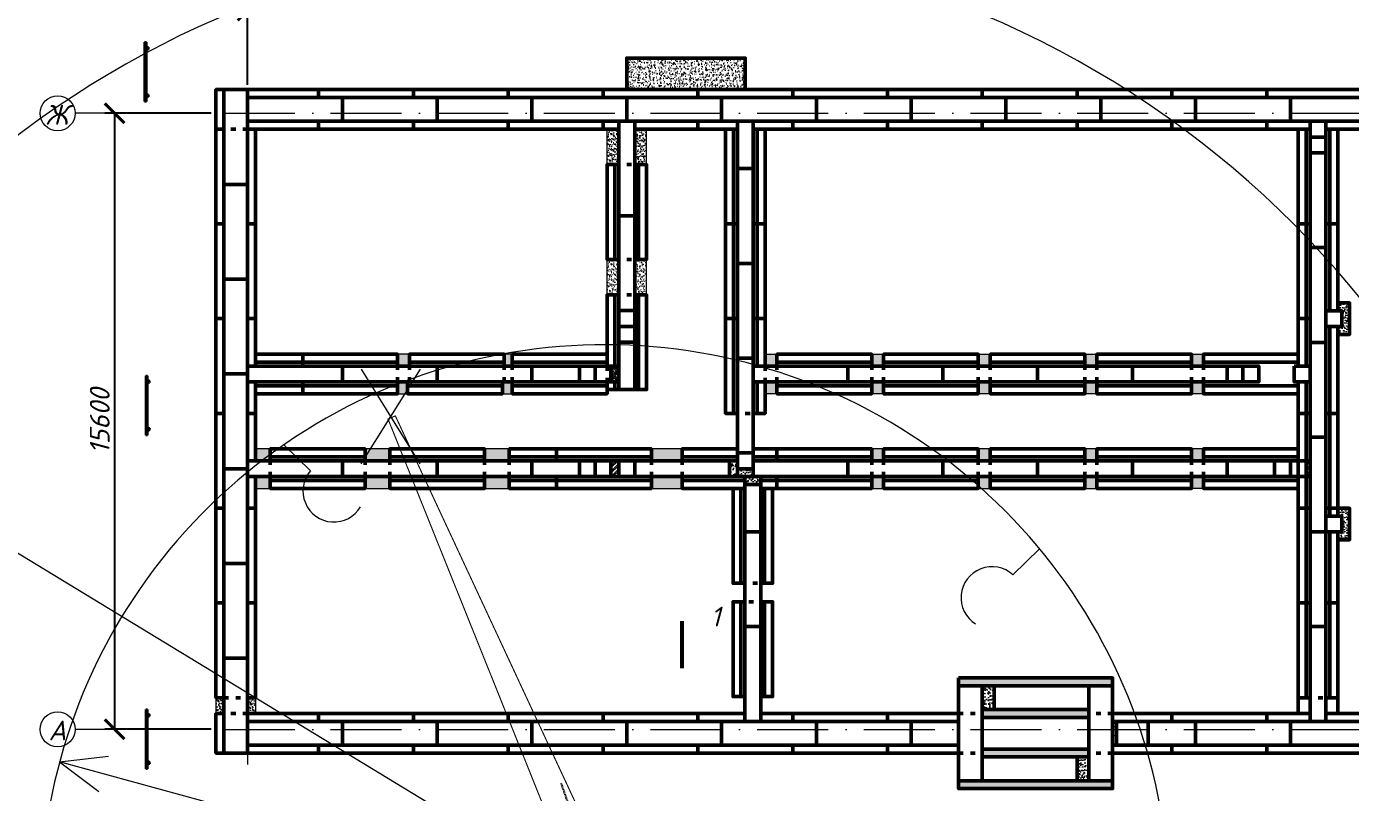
# Model space of a CAD drawing. Header units: millimetres. Extents: x 302528 to 620428, y -80391 to 59551.
# Drawn here: x 451423 to 468183, y 36844 to 46543 of the extents above; entities that cross this region are included whole.
import ezdxf
from ezdxf.enums import TextEntityAlignment as Align

# ---------------------------------------------------------------- set-up
doc = ezdxf.new("R2010")
doc.units = ezdxf.units.MM
doc.header["$MEASUREMENT"] = 0
for name, pattern in [('ACAD_ISO03W100', [30, 12, -18]), ('ACAD_ISO10W100', [18, 12, -3, 0, -3]), ('ОСЬ1', [16, 10, -3, 0, -3])]:
    doc.linetypes.add(name, pattern=pattern)
doc.layers.add('Заливка', color=183, linetype='Continuous', lineweight=9)
doc.layers.add('Фундамент', color=245, linetype='Continuous', lineweight=50)
doc.layers.add('Основная', color=7, linetype='Continuous')
doc.layers.add('ЦЕНТР', color=7, linetype='ОСЬ1')
doc.styles.get("Standard").update_dxf_attribs({"font": 'isocpeui.ttf', "height": 300})
doc.styles.add('Италик', font='isocpeui.ttf')
doc.dimstyles.new('1-100', dxfattribs={"dimscale": 100, "dimtxt": 3, "dimasz": 2.5, "dimexe": 1.25, "dimexo": 0.625, "dimtad": 1, "dimdec": 0, "dimrnd": 5, "dimtxsty": 'Standard', "dimblk": 'ARCHTICK', "dimcen": 2.5, "dimadec": 0, "dimazin": 0, "dimtfac": 1, "dimtdec": 0, "dimtmove": 1, "dimatfit": 2, "dimfxl": 1, "dimarcsym": 0})
pattern_1 = [(140, (329625.8, -61958.12), (7.969543, 91.092334), [9.525, -104.775]), (85, (329625.8, -61958.12), (-95.52832, -17.621413), [7.62, -83.82]), (190.451, (329626.47, -61950.53), (-87.558344, 73.47125), [8.095, -89.045]), (136.1842, (329600.4, -61958.12), (21.021164, 135.53952), [14.2875, -157.1625]), (186.6356, (329602.15, -61946.83), (-123.71278, 118.70212), [12.1425, -133.5675]), (81.184, (329600.4, -61958.12), (-123.71256, 118.7023), [11.43, -125.73]), (111, (329606.75, -61945.42), (51.13276, 75.80744), [9.525, -104.775]), (56, (329606.75, -61945.42), (-92.093983, 30.901014), [7.62, -83.82]), (161.4514, (329611.01, -61939.105), (-40.96143, 106.708245), [8.095, -89.045]), (127.5, (329625.802, -61958.122), (-42.2775194, 1.5443016), [0, -82.804, 0, -85.09, 0, -84.1375]), (97.5, (329625.802, -61958.12), (-50.090287, 33.409831), [0, -48.514, 0, -80.899, 0, -32.0675]), (57.5, (329625.802, -61986.443), (2.864372, 67.7952976), [0, -31.75, 0, -99.06, 0, -131.445]), (47.5, (329625.8, -61999.143), (-12.713246, 74.06459), [0, -41.275, 0, -65.786, 0, -93.345])]
pattern_2 = [(359.292397, (329625.802, -61958.122), (29.0135645, 39.4465), [0, -38.608, 0, -43.18, 0, -41.275]), (329.292397, (329625.8, -61958.12), (79.658949, 28.522727), [0, -20.828, 0, -34.798, 0, -13.335]), (289.292397, (329601.253, -61938.8), (62.243081, -48.81095), [0, -12.7, 0, -45.72, 0, -59.69]), (279.292397, (329601.25, -61938.8), (73.786805, -29.70971), [0, -6.35, 0, -29.972, 0, -34.29])]
pattern_3 = [(50, (329625.8, -61958.12), (91.092334, -7.969543), [9.525, -104.775]), (355, (329625.8, -61958.12), (-17.621413, 95.52832), [7.62, -83.82]), (100.451, (329633.39, -61958.79), (73.47125, 87.558344), [8.095, -89.045]), (46.1842, (329625.8, -61932.72), (135.53952, -21.021164), [14.2875, -157.1625]), (96.6356, (329637.1, -61934.47), (118.70212, 123.71278), [12.1425, -133.5675]), (351.184, (329625.8, -61932.72), (118.7023, 123.71256), [11.43, -125.73]), (21, (329638.5, -61939.07), (75.80744, -51.13276), [9.525, -104.775]), (326, (329638.5, -61939.07), (30.901014, 92.093983), [7.62, -83.82]), (71.4514, (329644.82, -61943.33), (106.708245, 40.96143), [8.095, -89.045]), (37.5, (329625.802, -61958.122), (1.5443016, 42.2775194), [0, -82.804, 0, -85.09, 0, -84.1375]), (7.5, (329625.802, -61958.12), (33.409831, 50.090287), [0, -48.514, 0, -80.899, 0, -32.0675]), (327.5, (329597.48, -61958.122), (67.7952976, -2.864372), [0, -31.75, 0, -99.06, 0, -131.445]), (317.5, (329584.78, -61958.12), (74.06459, 12.713246), [0, -41.275, 0, -65.786, 0, -93.345])]

# ---------------------------------------------------------------- blocks, each defined once
blk = doc.blocks.new('A$C53EE5EC6')
at = {"lineweight": 15, "ltscale": 100}
for p, q in [((5843, 4121), (0, 0)), ((0, 0), (338, 523)), ((0, 0), (606, 142))]:
    blk.add_line(p, q, dxfattribs=at)
blk = doc.blocks.new('A$C1634580B')
at = {"lineweight": 15, "ltscale": 100}
for p, q in [((8396, 8989), (0, 0)), ((0, 0), (234, 577)), ((0, 0), (569, 253))]:
    blk.add_line(p, q, dxfattribs=at)
blk = doc.blocks.new('A$C43E45CD4')
at = {"lineweight": 15, "ltscale": 100}
blk.add_line((0, 0), (187, 433), dxfattribs=at)
blk.add_arc((319, 802), 392, 250.2924, 80.6712, dxfattribs=at)
blk = doc.blocks.new('_ArchTick')
at = {"color": 0, "const_width": 0.15}
blk.add_lwpolyline([(-0.5, -0.5), (0.5, 0.5)], dxfattribs=at)
blk = doc.blocks.new('*D345')
at = {"color": 0, "linetype": 'ByBlock', "lineweight": -2, "transparency": 16777216}
for p, q in [((494931, 36573), (495552, 35873)), ((490945, 31958), (495469, 35966)), ((490408, 32565), (491028, 31865))]:
    blk.add_line(p, q, dxfattribs=at)
at = {"layer": 'Defpoints', "color": 0, "linetype": 'ByBlock', "lineweight": 9, "transparency": 16777216}
for p in [(494890, 36620), (495469, 35966), (490366, 32612)]:
    blk.add_point(p, dxfattribs=at)
at = {"color": 0, "linetype": 'ByBlock', "lineweight": -2, "transparency": 16777216, "xscale": 250, "yscale": 250, "zscale": 250}
for p, rotation in [((495469, 35966), 41.5417763354136), ((490945, 31958), 221.5417763354136)]:
    blk.add_blockref('_ArchTick', p, dxfattribs=dict(at, rotation=rotation))
at = {"color": 0, "linetype": 'ByBlock', "lineweight": 9, "transparency": 16777216, "insert": (493083, 34103), "char_height": 300, "width": 73704.55, "attachment_point": 5, "rotation": 41.5418, "style": 'Италик'}
blk.add_mtext('{\\fISOCPEUR|b0|i0|c204|p34;\\H0.83333x;1200}', dxfattribs=at)
blk = doc.blocks.new('*D352')
at = {"color": 0, "linetype": 'ByBlock', "lineweight": -2, "transparency": 16777216}
for p, q in [((453759, 45444), (452413, 45444)), ((452538, 45444), (452538, 37644)), ((453759, 37644), (452413, 37644))]:
    blk.add_line(p, q, dxfattribs=at)
at = {"layer": 'Defpoints', "color": 0, "linetype": 'ByBlock', "lineweight": 9, "transparency": 16777216}
for p in [(453821, 45444), (452538, 37644), (453821, 37644)]:
    blk.add_point(p, dxfattribs=at)
at = {"color": 0, "linetype": 'ByBlock', "lineweight": -2, "transparency": 16777216, "xscale": 250, "yscale": 250, "zscale": 250}
for p, rotation in [((452538, 45444), 90), ((452538, 37644), 270)]:
    blk.add_blockref('_ArchTick', p, dxfattribs=dict(at, rotation=rotation))
at = {"color": 0, "linetype": 'ByBlock', "lineweight": 9, "transparency": 16777216, "insert": (452350, 41544), "char_height": 300, "attachment_point": 5, "rotation": 90, "style": 'Италик'}
blk.add_mtext('{\\H0.83333x;15600}', dxfattribs=at)
blk = doc.blocks.new('*D353')
at = {"color": 0, "linetype": 'ByBlock', "lineweight": -2, "transparency": 16777216}
for p, q in [((454221, 45806), (454221, 46869)), ((475071, 45806), (475071, 46869)), ((454221, 46744), (475071, 46744))]:
    blk.add_line(p, q, dxfattribs=at)
at = {"layer": 'Defpoints', "color": 0, "linetype": 'ByBlock', "lineweight": 9, "transparency": 16777216}
for p in [(475071, 46744), (454221, 45744), (475071, 45744)]:
    blk.add_point(p, dxfattribs=at)
at = {"color": 0, "linetype": 'ByBlock', "lineweight": -2, "transparency": 16777216, "xscale": 250, "yscale": 250, "zscale": 250, "rotation": 180}
blk.add_blockref('_ArchTick', (454221, 46744), dxfattribs=at)
at = {"color": 0, "linetype": 'ByBlock', "lineweight": -2, "transparency": 16777216, "xscale": 250, "yscale": 250, "zscale": 250}
blk.add_blockref('_ArchTick', (475071, 46744), dxfattribs=at)
at = {"color": 0, "linetype": 'ByBlock', "lineweight": 9, "transparency": 16777216, "insert": (463996, 46933), "char_height": 300, "attachment_point": 5, "style": 'Италик'}
blk.add_mtext('{\\H0.83333x;41700}', dxfattribs=at)

msp = doc.modelspace()

# ---------------------------------------------------------------- hatches: boundary and pattern name
at = {"layer": 'Заливка'}
h = msp.add_hatch(dxfattribs=at)
h.set_pattern_fill('AR-SAND', color=256, style=0)
h.set_pattern_definition([(37.5, (329625.802, -61137.13), (-1.600031, 48.941324), [0, -38.608, 0, -43.18, 0, -41.275]), (7.5, (329625.8, -61137.13), (44.952328, 71.68251), [0, -20.828, 0, -34.798, 0, -13.335]), (327.5, (329594.56, -61137.13), (79.099237, 0.143718), [0, -12.7, 0, -45.72, 0, -59.69]), (317.5, (329594.56, -61137.13), (76.355645, 22.292932), [0, -6.35, 0, -29.972, 0, -34.29])])
h.paths.add_polyline_path([(458771.254, 44794.193), (458921.254, 44794.193), (458921.254, 45243.693), (458771.254, 45243.693)])
h.paths.add_polyline_path([(459271.254, 45243.693), (459121.254, 45243.693), (459121.254, 44794.193), (459271.254, 44794.193)])
h = msp.add_hatch(dxfattribs=at)
h.set_pattern_fill('AR-SAND', color=256, style=0)
h.set_pattern_definition([(37.5, (329625.802, -62786.63), (-1.600031, 48.941324), [0, -38.608, 0, -43.18, 0, -41.275]), (7.5, (329625.8, -62786.63), (44.952328, 71.68251), [0, -20.828, 0, -34.798, 0, -13.335]), (327.5, (329594.56, -62786.63), (79.099237, 0.143718), [0, -12.7, 0, -45.72, 0, -59.69]), (317.5, (329594.56, -62786.63), (76.355645, 22.292932), [0, -6.35, 0, -29.972, 0, -34.29])])
h.paths.add_polyline_path([(458921.254, 43594.193), (458771.254, 43594.193), (458771.254, 43144.693), (458921.254, 43144.693)])
h.paths.add_polyline_path([(459271.254, 43594.193), (459121.254, 43594.193), (459121.254, 43144.693), (459271.254, 43144.693)])
h = msp.add_hatch(dxfattribs=at)
h.set_pattern_fill('AR-SAND', color=256, angle=321.7923971, style=0)
h.set_pattern_definition(pattern_2)
h.paths.add_polyline_path([(456270.2, 42393.693), (456121.254, 42393.693), (456121.254, 42243.693), (456270.2, 42243.693)])
h.paths.add_polyline_path([(456246.254, 42043.693), (456121.254, 42043.693), (456121.254, 41893.693), (456246.254, 41893.693)])
h.paths.add_polyline_path([(457571.254, 42043.693), (457446.254, 42043.693), (457446.254, 41893.693), (457571.254, 41893.693)])
h.paths.add_polyline_path([(457571.254, 42393.693), (457470.2, 42393.693), (457470.2, 42243.693), (457571.254, 42243.693)])
h.paths.add_polyline_path([(456021.254, 41193.693), (455708.757, 41193.693), (455708.757, 41043.693), (456021.254, 41043.693)])
h.paths.add_polyline_path([(456021.254, 40843.693), (455708.757, 40843.693), (455708.757, 40693.693), (456021.254, 40693.693)])
h.paths.add_polyline_path([(454508.757, 41193.693), (454321.254, 41193.693), (454321.254, 41043.693), (454508.757, 41043.693)])
h.paths.add_polyline_path([(454508.757, 40843.693), (454321.254, 40843.693), (454321.254, 40693.693), (454508.757, 40693.693)])
h.paths.add_polyline_path([(457533.595, 40843.693), (457221.254, 40843.693), (457221.254, 40693.693), (457533.595, 40693.693)])
h.paths.add_polyline_path([(457533.595, 41193.693), (457365.771, 41193.693), (457267.577, 41043.693), (457533.595, 41043.693)])
h.paths.add_polyline_path([(457365.771, 41193.693), (457221.254, 41193.693), (457221.254, 41043.693), (457267.577, 41043.693)])
h.paths.add_polyline_path([(459721.254, 40843.693), (459333.595, 40843.693), (459333.595, 40693.693), (459721.254, 40693.693)])
h.paths.add_polyline_path([(459721.254, 41193.693), (459333.595, 41193.693), (459333.595, 41043.693), (459721.254, 41043.693)])
h = msp.add_hatch(dxfattribs=at)
h.set_pattern_fill('AR-SAND', color=256, angle=321.7923971, style=0)
h.set_pattern_definition(pattern_2)
h.paths.add_polyline_path([(466321.254, 40843.693), (466171.254, 40843.693), (466171.254, 40693.693), (466321.254, 40693.693)])
h.paths.add_polyline_path([(466321.254, 41193.693), (466171.254, 41193.693), (466171.254, 41043.693), (466321.254, 41043.693)])
h.paths.add_polyline_path([(464971.254, 41193.693), (464821.254, 41193.693), (464821.254, 41043.693), (464971.254, 41043.693)])
h.paths.add_polyline_path([(464971.254, 40843.693), (464821.254, 40843.693), (464821.254, 40693.693), (464971.254, 40693.693)])
h.paths.add_polyline_path([(463621.254, 40843.693), (463471.254, 40843.693), (463471.254, 40693.693), (463621.254, 40693.693)])
h.paths.add_polyline_path([(463621.254, 41193.693), (463471.254, 41193.693), (463471.254, 41043.693), (463621.254, 41043.693)])
h.paths.add_polyline_path([(466321.254, 42043.693), (466171.254, 42043.693), (466171.254, 41893.693), (466321.254, 41893.693)])
h.paths.add_polyline_path([(466321.254, 42393.693), (466171.254, 42393.693), (466171.254, 42243.693), (466321.254, 42243.693)])
h.paths.add_polyline_path([(464930.781, 42393.693), (464821.254, 42393.693), (464821.254, 42243.693), (464899.244, 42243.693)])
h.paths.add_polyline_path([(464971.254, 42393.693), (464930.781, 42393.693), (464899.244, 42243.693), (464971.254, 42243.693)])
h.paths.add_polyline_path([(464971.254, 42043.693), (464821.254, 42043.693), (464821.254, 41893.693), (464971.254, 41893.693)])
h.paths.add_polyline_path([(463621.254, 42043.693), (463471.254, 42043.693), (463471.254, 41893.693), (463621.254, 41893.693)])
h.paths.add_polyline_path([(463621.254, 42393.693), (463471.254, 42393.693), (463471.254, 42243.693), (463621.254, 42243.693)])
h.paths.add_polyline_path([(462271.254, 42393.693), (462121.254, 42393.693), (462121.254, 42243.693), (462271.254, 42243.693)])
h.paths.add_polyline_path([(462271.254, 42043.693), (462121.254, 42043.693), (462121.254, 41893.693), (462271.254, 41893.693)])
h.paths.add_polyline_path([(462271.254, 41193.693), (462121.254, 41193.693), (462121.254, 41043.693), (462271.254, 41043.693)])
h.paths.add_polyline_path([(462271.254, 40843.693), (462121.254, 40843.693), (462121.254, 40693.693), (462271.254, 40693.693)])
h.paths.add_polyline_path([(460921.254, 42043.693), (460771.254, 42043.693), (460771.254, 41893.693), (460921.254, 41893.693)])
h.paths.add_polyline_path([(460921.254, 42393.693), (460771.254, 42393.693), (460771.254, 42243.693), (460921.254, 42243.693)])
at = {"layer": 'Заливка', "lineweight": 9}
h = msp.add_hatch(dxfattribs=at)
h.set_pattern_fill('ANSI32', color=256, scale=5, style=0)
h.set_pattern_definition([(45, (347277.86, -95757.34), (-33.67596, 33.67596), []), (45, (347300.31, -95757.34), (-33.67596, 33.67596), [])])
h.paths.add_polyline_path([(458921.254, 41043.693), (458821.254, 41043.693), (458821.254, 40943.693), (458921.254, 40943.693)])
h.paths.add_polyline_path([(458921.254, 40943.693), (458821.254, 40943.693), (458821.254, 40843.693), (458921.254, 40843.693)])
h = msp.add_hatch(dxfattribs=at)
h.set_pattern_fill('ANSI32', color=256, scale=5, style=0)
h.set_pattern_definition([(45, (347277.86, -94557.34), (-33.67596, 33.67596), []), (45, (347300.31, -94557.34), (-33.67596, 33.67596), [])])
h.paths.add_polyline_path([(467621.254, 41043.693), (467621.254, 40843.693), (467671.254, 40843.693), (467671.254, 41043.693)])
at = {"layer": 'Заливка'}
h = msp.add_hatch(dxfattribs=at)
h.set_pattern_fill('AR-SAND', color=256, angle=321.7923971, style=0)
h.set_pattern_definition(pattern_2)
h.paths.add_polyline_path([(453921.254, 38043.693), (453821.254, 38043.693), (453821.254, 37843.693), (453921.254, 37843.693)])
h.paths.add_polyline_path([(454321.254, 38043.693), (454221.254, 38043.693), (454221.254, 37843.693), (454321.254, 37843.693)])
at = {"layer": 'Фундамент', "lineweight": 9}
h = msp.add_hatch(dxfattribs=at)
h.set_pattern_fill('AR-CONC', color=256, scale=0.5, angle=90, style=0)
h.set_pattern_definition(pattern_1)
h.paths.add_polyline_path([(460521.254, 46143.693), (459021.254, 46143.693), (459021.254, 45743.693), (459921.254, 45743.693), (460521.254, 45743.693)])
h = msp.add_hatch(dxfattribs=at)
h.set_pattern_fill('AR-CONC', color=256, scale=0.5, angle=90, style=0)
h.set_pattern_definition(pattern_1)
h.paths.add_polyline_path([(468171.254, 43043.693), (468021.254, 43043.693), (468021.254, 42943.693), (468071.254, 42943.693), (468071.254, 42743.693), (468021.254, 42743.693), (468021.254, 42643.693), (468171.254, 42643.693)])
h = msp.add_hatch(dxfattribs=at)
h.set_pattern_fill('AR-CONC', color=256, scale=0.25, style=0)
h.set_pattern_definition([(50, (329625.802, -61958.122), (45.546167, -3.984771), [4.7625, -52.3875]), (355, (329625.802, -61958.12), (-8.810706, 47.764161), [3.81, -41.91]), (100.451, (329629.6, -61958.454), (36.735625, 43.779172), [4.0475, -44.5225]), (46.1842, (329625.8, -61945.42), (67.76976, -10.510582), [7.14375, -78.58125]), (96.6356, (329631.45, -61946.3), (59.351059, 61.85639), [6.07125, -66.78375]), (351.184, (329625.8, -61945.42), (59.35115, 61.85628), [5.715, -62.865]), (21, (329632.152, -61948.597), (37.90372, -25.56638), [4.7625, -52.3875]), (326, (329632.152, -61948.597), (15.450507, 46.046992), [3.81, -41.91]), (71.4514, (329635.31, -61950.728), (53.354123, 20.480714), [4.0475, -44.5225]), (37.5, (329625.802, -61958.122), (0.7721508, 21.1387597), [0, -41.402, 0, -42.545, 0, -42.06875]), (7.5, (329625.802, -61958.122), (16.7049156, 25.0451437), [0, -24.257, 0, -40.4495, 0, -16.03375]), (327.5, (329611.642, -61958.122), (33.8976488, -1.432186), [0, -15.875, 0, -49.53, 0, -65.7225]), (317.5, (329605.292, -61958.122), (37.0322953, 6.356623), [0, -20.6375, 0, -32.893, 0, -46.6725])])
h.paths.add_polyline_path([(458921.254, 42243.693), (458821.254, 42243.693), (458821.254, 42143.693), (458921.254, 42143.693)])
h.paths.add_polyline_path([(458921.254, 42143.693), (458821.254, 42143.693), (458821.254, 42043.693), (458921.254, 42043.693)])
h = msp.add_hatch(dxfattribs=at)
h.set_pattern_fill('AR-CONC', color=256, scale=0.5, angle=90, style=0)
h.set_pattern_definition(pattern_1)
h.paths.add_polyline_path([(460421.254, 41043.693), (460321.254, 41043.693), (460321.254, 40943.693), (460421.254, 40943.693)])
h.paths.add_polyline_path([(460421.254, 40943.693), (460321.254, 40943.693), (460321.254, 40843.693), (460421.254, 40843.693)])
h = msp.add_hatch(dxfattribs=at)
h.set_pattern_fill('AR-CONC', color=256, scale=0.5, angle=90, style=0)
h.set_pattern_definition(pattern_1)
h.paths.add_polyline_path([(460521.254, 40943.693), (460421.254, 40943.693), (460421.254, 40848.693), (460521.254, 40848.693)])
h.paths.add_polyline_path([(460621.254, 40943.693), (460521.254, 40943.693), (460521.254, 40843.693), (460621.254, 40843.693)])
h.paths.add_polyline_path([(460521.254, 40848.693), (460421.254, 40848.693), (460421.254, 40843.693), (460521.254, 40843.693)])
h = msp.add_hatch(dxfattribs=at)
h.set_pattern_fill('AR-CONC', color=256, scale=0.5, angle=90, style=0)
h.set_pattern_definition(pattern_1)
h.paths.add_polyline_path([(460711.254, 40843.693), (460521.254, 40843.693), (460521.254, 40743.693), (460711.254, 40743.693)])
h.paths.add_polyline_path([(460521.254, 40843.693), (460516.254, 40843.693), (460516.254, 40743.693), (460521.254, 40743.693)])
h.paths.add_polyline_path([(460716.254, 40843.693), (460711.254, 40843.693), (460711.254, 40743.693), (460716.254, 40743.693)])
h = msp.add_hatch(dxfattribs=at)
h.set_pattern_fill('AR-CONC', color=256, scale=0.5, angle=90, style=0)
h.set_pattern_definition(pattern_1)
h.paths.add_polyline_path([(468171.254, 40443.693), (468021.254, 40443.693), (468021.254, 40343.693), (468071.254, 40343.693), (468071.254, 40143.693), (468021.254, 40143.693), (468021.254, 40043.693), (468171.254, 40043.693)])
h = msp.add_hatch(dxfattribs=at)
h.set_pattern_fill('AR-CONC', color=256, scale=0.5, angle=90, style=0)
h.set_pattern_definition(pattern_1)
h.paths.add_polyline_path([(465171.254, 38293.693), (463221.254, 38293.693), (463221.254, 38193.693), (463521.254, 38193.693), (463671.254, 38193.693), (464871.254, 38193.693), (465171.254, 38193.693)])
h.paths.add_polyline_path([(464871.254, 37893.693), (463671.254, 37893.693), (463521.254, 37893.693), (463521.254, 37793.693), (464871.254, 37793.693)])
h.paths.add_polyline_path([(464871.254, 37393.693), (463521.254, 37393.693), (463521.254, 37343.693), (463521.254, 37293.693), (464721.254, 37293.693), (464871.254, 37293.693)])
h.paths.add_polyline_path([(465171.254, 36993.693), (464871.254, 36993.693), (464721.254, 36993.693), (463521.254, 36993.693), (463221.254, 36993.693), (463221.254, 36893.693), (465171.254, 36893.693)])
h = msp.add_hatch(dxfattribs=at)
h.set_pattern_fill('AR-CONC', color=256, scale=0.5, style=0)
h.set_pattern_definition(pattern_3)
h.paths.add_polyline_path([(463671.254, 38193.693), (463521.254, 38193.693), (463521.254, 37893.693), (463671.254, 37893.693)])
h = msp.add_hatch(dxfattribs=at)
h.set_pattern_fill('AR-CONC', color=256, scale=0.5, style=0)
h.set_pattern_definition(pattern_3)
h.paths.add_polyline_path([(465221.254, 37743.693), (465171.254, 37743.693), (465171.254, 37443.693), (465221.254, 37443.693)])
h = msp.add_hatch(dxfattribs=at)
h.set_pattern_fill('AR-CONC', color=256, scale=0.5, style=0)
h.set_pattern_definition(pattern_3)
h.paths.add_polyline_path([(464871.254, 37293.693), (464721.254, 37293.693), (464721.254, 36993.693), (464871.254, 36993.693)])

# ---------------------------------------------------------------- linework, layer by layer
at = {"color": 0, "linetype": 'ACAD_ISO10W100', "lineweight": 9, "ltscale": 75}
for p, q in [((454221.254, 45643.693), (454221.254, 37200.112)), ((453921.254, 45443.693), (475586.106, 45443.693)), ((453921.254, 37643.693), (475586.106, 37643.693))]:
    msp.add_line(p, q, dxfattribs=at)
at = {"color": 0, "linetype": 'ByBlock', "lineweight": 9}
for p, q in [((452537.527, 45443.693), (452037.527, 45443.693)), ((452537.527, 37643.693), (452037.527, 37643.693))]:
    msp.add_line(p, q, dxfattribs=at)
at = {"lineweight": 15, "ltscale": 100}
for p, q in [((455661.254, 42203.693), (456402.497, 41003.693)), ((455661.254, 41003.693), (456411.254, 42203.693))]:
    msp.add_line(p, q, dxfattribs=at)
for points in [[(461316.254, 45343.693), (461801.254, 45343.693)], [(462736.254, 45343.693), (463221.254, 45343.693)], [(463971.254, 45343.693), (464456.254, 45343.693)], [(465206.254, 45343.693), (465691.254, 45343.693)], [(466441.254, 45343.693), (466926.254, 45343.693)], [(454221.254, 44308.693), (454221.254, 43273.693)], [(454221.254, 42048.693), (454221.254, 41013.693)], [(454221.254, 39813.693), (454221.254, 38778.693)]]:
    msp.add_lwpolyline(points)
at = {"const_width": 13.995}
for points in [[(458655.51, 35566.987), (458447.333, 35475.45), (455999.449, 41572.676), (456047.49, 41593.8)], [(458655.51, 35566.987), (458863.688, 35658.523), (456091.998, 41612.39), (456044.071, 41592.003)]]:
    msp.add_lwpolyline(points, dxfattribs=at)
at = {"linetype": 'ByBlock', "lineweight": 9}
msp.add_lwpolyline([(459720.846, 38417.47, 50, 50, 0), (459720.846, 39017.47, 50, 50, 0), (459720.846, 38817.47, 0, 80, 0), (460120.846, 38817.47, 0, 0, 0), (460720.846, 38817.47, 0, 0, 0)], format="xyseb", dxfattribs=at)
at = {"color": 0, "linetype": 'ByBlock', "lineweight": 9}
for centre in [(451816.579, 45443.693), (451816.579, 37643.693)]:
    msp.add_circle(centre, 220.948, dxfattribs=at)
at = {"lineweight": 15, "ltscale": 100}
for radius, start, end in [(12300, 341.2928047, 212.532015), (7150, 341.292834, 212.5939003)]:
    msp.add_arc((458744.056, 35363.693), radius, start, end, dxfattribs=at)
at = {"layer": 'Основная', "color": 0, "lineweight": 30}
for p, q in [((452918.392, 45593.164), (452918.392, 46343.164)), ((452940.892, 46343.164), (452918.392, 46343.164)), ((452940.892, 46343.164), (452940.892, 45593.164)), ((452940.892, 45593.164), (452918.392, 45593.164)), ((452931.623, 41369.492), (452931.623, 42119.492)), ((452954.123, 42119.492), (452931.623, 42119.492)), ((452954.123, 42119.492), (452954.123, 41369.492)), ((452954.123, 41369.492), (452931.623, 41369.492)), ((452931.623, 37894.492), (452931.623, 37144.492)), ((452954.123, 37894.492), (452931.623, 37894.492)), ((452954.123, 37144.492), (452954.123, 37894.492)), ((452954.123, 37144.492), (452931.623, 37144.492))]:
    msp.add_line(p, q, dxfattribs=at)
for centre in [(452955.892, 46268.164), (452955.892, 45668.164), (452969.123, 42044.492), (452969.123, 41444.492), (452969.123, 37819.492), (452969.123, 37219.492)]:
    msp.add_circle(centre, 15, dxfattribs=at)
at = {"layer": 'Фундамент'}
for points in [[(459021.254, 45743.693), (460521.254, 45743.693), (460521.254, 46143.693), (459021.254, 46143.693)], [(454221.254, 45743.693), (454221.254, 44543.693), (453921.254, 44543.693), (453921.254, 45743.693)], [(454221.254, 45343.693), (455421.254, 45343.693), (455421.254, 45643.693), (454221.254, 45643.693)], [(455421.254, 45343.693), (456621.254, 45343.693), (456621.254, 45643.693), (455421.254, 45643.693)], [(456621.254, 45343.693), (457821.254, 45343.693), (457821.254, 45643.693), (456621.254, 45643.693)], [(457821.254, 45343.693), (459021.254, 45343.693), (459021.254, 45643.693), (457821.254, 45643.693)], [(459021.254, 45343.693), (460221.254, 45343.693), (460221.254, 45643.693), (459021.254, 45643.693)], [(460221.254, 45343.693), (461421.254, 45343.693), (461421.254, 45643.693), (460221.254, 45643.693)], [(461421.254, 45343.693), (462621.254, 45343.693), (462621.254, 45643.693), (461421.254, 45643.693)], [(462621.254, 45343.693), (463821.254, 45343.693), (463821.254, 45643.693), (462621.254, 45643.693)], [(463821.254, 45343.693), (465021.254, 45343.693), (465021.254, 45643.693), (463821.254, 45643.693)], [(465021.254, 45343.693), (466221.254, 45343.693), (466221.254, 45643.693), (465021.254, 45643.693)], [(466221.254, 45343.693), (467421.254, 45343.693), (467421.254, 45643.693), (466221.254, 45643.693)], [(467421.254, 45343.693), (468621.254, 45343.693), (468621.254, 45643.693), (467421.254, 45643.693)], [(458921.254, 44145.069), (459121.254, 44145.069), (459121.254, 45345.069), (458921.254, 45345.069)], [(460421.254, 44743.693), (460621.254, 44743.693), (460621.254, 45343.693), (460421.254, 45343.693)], [(467671.254, 45343.693), (467871.254, 45343.693), (467871.254, 45143.693), (467671.254, 45143.693)], [(467671.254, 45143.693), (467871.254, 45143.693), (467871.254, 44943.693), (467671.254, 44943.693)], [(467671.254, 44943.693), (467871.254, 44943.693), (467871.254, 43743.693), (467671.254, 43743.693)], [(460421.254, 43543.693), (460621.254, 43543.693), (460621.254, 44743.693), (460421.254, 44743.693)], [(454221.254, 44543.693), (454221.254, 43343.693), (453921.254, 43343.693), (453921.254, 44543.693)], [(458921.254, 42945.069), (459121.254, 42945.069), (459121.254, 44145.069), (458921.254, 44145.069)], [(467671.254, 43743.693), (467871.254, 43743.693), (467871.254, 42543.693), (467671.254, 42543.693)], [(460421.254, 42343.693), (460621.254, 42343.693), (460621.254, 43543.693), (460421.254, 43543.693)], [(454221.254, 43343.693), (454221.254, 42143.693), (453921.254, 42143.693), (453921.254, 43343.693)], [(459121.254, 42745.069), (459121.254, 42945.069), (458921.254, 42945.069), (458921.254, 42745.069)], [(467871.254, 42943.693), (468071.254, 42943.693), (468071.254, 42743.693), (467871.254, 42743.693)], [(459121.254, 42545.069), (459121.254, 42745.069), (458921.254, 42745.069), (458921.254, 42545.069)], [(459121.254, 41945.069), (459121.254, 42545.069), (458921.254, 42545.069), (458921.254, 41945.069)], [(467671.254, 42543.693), (467871.254, 42543.693), (467871.254, 41343.693), (467671.254, 41343.693)], [(455421.254, 42043.693), (455421.254, 42243.693), (454221.254, 42243.693), (454221.254, 42043.693)], [(456621.254, 42043.693), (456621.254, 42243.693), (455421.254, 42243.693), (455421.254, 42043.693)], [(457821.254, 42043.693), (457821.254, 42243.693), (456621.254, 42243.693), (456621.254, 42043.693)], [(457821.254, 42043.693), (458421.254, 42043.693), (458421.254, 42243.693), (457821.254, 42243.693)], [(458421.254, 42043.693), (458621.254, 42043.693), (458621.254, 42243.693), (458421.254, 42243.693)], [(458621.254, 42043.693), (458821.254, 42043.693), (458821.254, 42243.693), (458621.254, 42243.693)], [(458821.254, 42243.693), (458921.254, 42243.693), (458921.254, 42043.693), (458821.254, 42043.693)], [(460421.254, 41143.693), (460621.254, 41143.693), (460621.254, 42343.693), (460421.254, 42343.693)], [(461821.254, 42043.693), (461821.254, 42243.693), (460621.254, 42243.693), (460621.254, 42043.693)], [(463021.254, 42043.693), (463021.254, 42243.693), (461821.254, 42243.693), (461821.254, 42043.693)], [(464221.254, 42043.693), (464221.254, 42243.693), (463021.254, 42243.693), (463021.254, 42043.693)], [(465421.254, 42043.693), (465421.254, 42243.693), (464221.254, 42243.693), (464221.254, 42043.693)], [(466621.254, 42043.693), (466621.254, 42243.693), (465421.254, 42243.693), (465421.254, 42043.693)], [(466621.254, 42043.693), (466821.254, 42043.693), (466821.254, 42243.693), (466621.254, 42243.693)], [(466821.254, 42043.693), (467021.254, 42043.693), (467021.254, 42243.693), (466821.254, 42243.693)], [(467471.254, 42243.693), (467671.254, 42243.693), (467671.254, 42043.693), (467471.254, 42043.693)], [(454221.254, 42143.693), (454221.254, 40943.693), (453921.254, 40943.693), (453921.254, 42143.693)], [(467671.254, 41343.693), (467871.254, 41343.693), (467871.254, 40143.693), (467671.254, 40143.693)], [(460421.254, 41143.693), (460621.254, 41143.693), (460621.254, 40943.693), (460421.254, 40943.693)], [(454221.254, 40943.693), (454221.254, 39743.693), (453921.254, 39743.693), (453921.254, 40943.693)], [(455421.254, 40843.693), (455421.254, 41043.693), (454221.254, 41043.693), (454221.254, 40843.693)], [(456621.254, 40843.693), (456621.254, 41043.693), (455421.254, 41043.693), (455421.254, 40843.693)], [(457821.254, 40843.693), (457821.254, 41043.693), (456621.254, 41043.693), (456621.254, 40843.693)], [(457821.254, 40843.693), (458421.254, 40843.693), (458421.254, 41043.693), (457821.254, 41043.693)], [(458421.254, 40843.693), (458621.254, 40843.693), (458621.254, 41043.693), (458421.254, 41043.693)], [(458621.254, 40843.693), (458821.254, 40843.693), (458821.254, 41043.693), (458621.254, 41043.693)], [(458821.254, 41043.693), (458921.254, 41043.693), (458921.254, 40843.693), (458821.254, 40843.693)], [(458921.254, 40843.693), (459121.254, 40843.693), (459121.254, 41043.693), (458921.254, 41043.693)], [(460321.254, 40843.693), (460321.254, 41043.693), (459121.254, 41043.693), (459121.254, 40843.693)], [(460321.254, 41043.693), (460421.254, 41043.693), (460421.254, 40843.693), (460321.254, 40843.693)], [(460421.254, 40943.693), (460621.254, 40943.693), (460621.254, 40843.693), (460421.254, 40843.693)], [(461821.254, 40843.693), (461821.254, 41043.693), (460621.254, 41043.693), (460621.254, 40843.693)], [(463021.254, 40843.693), (463021.254, 41043.693), (461821.254, 41043.693), (461821.254, 40843.693)], [(464221.254, 40843.693), (464221.254, 41043.693), (463021.254, 41043.693), (463021.254, 40843.693)], [(465421.254, 40843.693), (465421.254, 41043.693), (464221.254, 41043.693), (464221.254, 40843.693)], [(466621.254, 40843.693), (466621.254, 41043.693), (465421.254, 41043.693), (465421.254, 40843.693)], [(466621.254, 40843.693), (467221.254, 40843.693), (467221.254, 41043.693), (466621.254, 41043.693)], [(467221.254, 40843.693), (467421.254, 40843.693), (467421.254, 41043.693), (467221.254, 41043.693)], [(467421.254, 40843.693), (467621.254, 40843.693), (467621.254, 41043.693), (467421.254, 41043.693)], [(467621.254, 41043.693), (467671.254, 41043.693), (467671.254, 40843.693), (467621.254, 40843.693)], [(460516.254, 40743.693), (460716.254, 40743.693), (460716.254, 40843.693), (460516.254, 40843.693)], [(460716.254, 40143.693), (460716.254, 40743.693), (460516.254, 40743.693), (460516.254, 40143.693)], [(467871.254, 40143.693), (468071.254, 40143.693), (468071.254, 40343.693), (467871.254, 40343.693)], [(460516.254, 38943.693), (460716.254, 38943.693), (460716.254, 40143.693), (460516.254, 40143.693)], [(467671.254, 40143.693), (467871.254, 40143.693), (467871.254, 38943.693), (467671.254, 38943.693)], [(454221.254, 39743.693), (454221.254, 38543.693), (453921.254, 38543.693), (453921.254, 39743.693)], [(460516.254, 37743.693), (460716.254, 37743.693), (460716.254, 38943.693), (460516.254, 38943.693)], [(467671.254, 38943.693), (467871.254, 38943.693), (467871.254, 37743.693), (467671.254, 37743.693)], [(454221.254, 38543.693), (454221.254, 37343.693), (453921.254, 37343.693), (453921.254, 38543.693)], [(463221.254, 38293.693), (465171.254, 38293.693), (465171.254, 36893.693), (463221.254, 36893.693)], [(463521.254, 38193.693), (463521.254, 36993.693), (463221.254, 36993.693), (463221.254, 38193.693)], [(463671.254, 38193.693), (463521.254, 38193.693), (463521.254, 37893.693), (463671.254, 37893.693)], [(464871.254, 37893.693), (463671.254, 37893.693), (463671.254, 38193.693), (464871.254, 38193.693)], [(465171.254, 38193.693), (465171.254, 36993.693), (464871.254, 36993.693), (464871.254, 38193.693)], [(455421.254, 37743.693), (454221.254, 37743.693), (454221.254, 37443.693), (455421.254, 37443.693)], [(456621.254, 37743.693), (455421.254, 37743.693), (455421.254, 37443.693), (456621.254, 37443.693)], [(457821.254, 37743.693), (456621.254, 37743.693), (456621.254, 37443.693), (457821.254, 37443.693)], [(459021.254, 37743.693), (457821.254, 37743.693), (457821.254, 37443.693), (459021.254, 37443.693)], [(460221.254, 37743.693), (459021.254, 37743.693), (459021.254, 37443.693), (460221.254, 37443.693)], [(461421.254, 37743.693), (460221.254, 37743.693), (460221.254, 37443.693), (461421.254, 37443.693)], [(462621.254, 37743.693), (461421.254, 37743.693), (461421.254, 37443.693), (462621.254, 37443.693)], [(462621.254, 37443.693), (463221.254, 37443.693), (463221.254, 37743.693), (462621.254, 37743.693)], [(465221.254, 37743.693), (465171.254, 37743.693), (465171.254, 37443.693), (465221.254, 37443.693)], [(465621.254, 37743.693), (465221.254, 37743.693), (465221.254, 37443.693), (465621.254, 37443.693)], [(466221.254, 37743.693), (465621.254, 37743.693), (465621.254, 37443.693), (466221.254, 37443.693)], [(467421.254, 37743.693), (466221.254, 37743.693), (466221.254, 37443.693), (467421.254, 37443.693)], [(468621.254, 37743.693), (467421.254, 37743.693), (467421.254, 37443.693), (468621.254, 37443.693)], [(464721.254, 36993.693), (463521.254, 36993.693), (463521.254, 37293.693), (464721.254, 37293.693)], [(464721.254, 37293.693), (464871.254, 37293.693), (464871.254, 36993.693), (464721.254, 36993.693)]]:
    msp.add_lwpolyline(points, close=True, dxfattribs=at)
for points in [[(453921.254, 45243.693), (453821.254, 45243.693), (453821.254, 45743.693), (453921.254, 45743.693)], [(455121.254, 45643.693), (455121.254, 45743.693), (453921.254, 45743.693), (453921.254, 45243.693)], [(456321.254, 45643.693), (456321.254, 45743.693), (455121.254, 45743.693), (455121.254, 45643.693)], [(457521.254, 45643.693), (457521.254, 45743.693), (456321.254, 45743.693), (456321.254, 45643.693)], [(458721.254, 45643.693), (458721.254, 45743.693), (457521.254, 45743.693), (457521.254, 45643.693)], [(459921.254, 45643.693), (459921.254, 45743.693), (458721.254, 45743.693), (458721.254, 45643.693)], [(461121.254, 45643.693), (461121.254, 45743.693), (459921.254, 45743.693), (459921.254, 45643.693)], [(462321.254, 45643.693), (462321.254, 45743.693), (461121.254, 45743.693), (461121.254, 45643.693)], [(463521.254, 45643.693), (463521.254, 45743.693), (462321.254, 45743.693), (462321.254, 45643.693)], [(464721.254, 45643.693), (464721.254, 45743.693), (463521.254, 45743.693), (463521.254, 45643.693)], [(465921.254, 45643.693), (465921.254, 45743.693), (464721.254, 45743.693), (464721.254, 45643.693)], [(467121.254, 45643.693), (467121.254, 45743.693), (465921.254, 45743.693), (465921.254, 45643.693)], [(468321.254, 45643.693), (468321.254, 45743.693), (467121.254, 45743.693), (467121.254, 45643.693)], [(454221.254, 45243.693), (455121.254, 45243.693), (455121.254, 45343.693)], [(455121.254, 45343.693), (455121.254, 45243.693), (456321.254, 45243.693), (456321.254, 45343.693)], [(456321.254, 45343.693), (456321.254, 45243.693), (457521.254, 45243.693), (457521.254, 45343.693)], [(457521.254, 45343.693), (457521.254, 45243.693), (458721.254, 45243.693), (458721.254, 45343.693)], [(458721.254, 45343.693), (458721.254, 45243.693), (458921.254, 45243.693)], [(459121.254, 45243.693), (459921.254, 45243.693), (459921.254, 45343.693)], [(459921.254, 45343.693), (459921.254, 45243.693), (460421.254, 45243.693)], [(460621.254, 45243.693), (461121.254, 45243.693), (461121.254, 45343.693)], [(461121.254, 45343.693), (461121.254, 45243.693), (462321.254, 45243.693), (462321.254, 45343.693)], [(462321.254, 45343.693), (462321.254, 45243.693), (463521.254, 45243.693), (463521.254, 45343.693)], [(463521.254, 45343.693), (463521.254, 45243.693), (464721.254, 45243.693), (464721.254, 45343.693)], [(464721.254, 45343.693), (464721.254, 45243.693), (465921.254, 45243.693), (465921.254, 45343.693)], [(465921.254, 45343.693), (465921.254, 45243.693), (467121.254, 45243.693), (467121.254, 45343.693)], [(467121.254, 45343.693), (467121.254, 45243.693), (467671.254, 45243.693)], [(467871.254, 45243.693), (468321.254, 45243.693), (468321.254, 45343.693)], [(453921.254, 44043.693), (453821.254, 44043.693), (453821.254, 45243.693), (453921.254, 45243.693)], [(454221.254, 45243.693), (454321.254, 45243.693), (454321.254, 44043.693), (454221.254, 44043.693)], [(460421.254, 44043.693), (460271.254, 44043.693), (460271.254, 45243.693), (460421.254, 45243.693)], [(460371.254, 44043.693), (460371.254, 45243.693)], [(460621.254, 44043.693), (460771.254, 44043.693), (460771.254, 45243.693), (460621.254, 45243.693)], [(460671.254, 44043.693), (460671.254, 45243.693)], [(467671.254, 44043.693), (467521.254, 44043.693), (467521.254, 45243.693), (467671.254, 45243.693)], [(467621.254, 44043.693), (467621.254, 45243.693)], [(467871.254, 44043.693), (468021.254, 44043.693), (468021.254, 45243.693), (467871.254, 45243.693)], [(467921.254, 44043.693), (467921.254, 45243.693)], [(458921.254, 43594.193), (458771.254, 43594.193), (458771.254, 44794.193), (458921.254, 44794.193)], [(458871.254, 43594.193), (458871.254, 44794.193)], [(459121.254, 43594.193), (459271.254, 43594.193), (459271.254, 44794.193), (459121.254, 44794.193)], [(459171.254, 43594.193), (459171.254, 44794.193)], [(453921.254, 42843.693), (453821.254, 42843.693), (453821.254, 44043.693), (453921.254, 44043.693)], [(454221.254, 44043.693), (454321.254, 44043.693), (454321.254, 42843.693), (454221.254, 42843.693)], [(460421.254, 42843.693), (460271.254, 42843.693), (460271.254, 44043.693), (460421.254, 44043.693)], [(460371.254, 42843.693), (460371.254, 44043.693)], [(460621.254, 42843.693), (460771.254, 42843.693), (460771.254, 44043.693), (460621.254, 44043.693)], [(460671.254, 42843.693), (460671.254, 44043.693)], [(467671.254, 42843.693), (467521.254, 42843.693), (467521.254, 44043.693), (467671.254, 44043.693)], [(467621.254, 42843.693), (467621.254, 44043.693)], [(468021.254, 42943.693), (468021.254, 44043.693), (467871.254, 44043.693)], [(467921.254, 42943.693), (467921.254, 44043.693)], [(458771.254, 42243.693), (458771.254, 43145.069), (458921.254, 43145.069)], [(458871.254, 42243.693), (458871.254, 43145.069)], [(459121.254, 41945.069), (459271.254, 41945.069), (459271.254, 43145.069), (459121.254, 43145.069)], [(459171.254, 41945.069), (459171.254, 43145.069)], [(468021.254, 43043.693), (468171.254, 43043.693), (468171.254, 42643.693), (468021.254, 42643.693)], [(453921.254, 41643.693), (453821.254, 41643.693), (453821.254, 42843.693), (453921.254, 42843.693)], [(454221.254, 42843.693), (454321.254, 42843.693), (454321.254, 42243.693)], [(460421.254, 41643.693), (460271.254, 41643.693), (460271.254, 42843.693), (460421.254, 42843.693)], [(460371.254, 41643.693), (460371.254, 42843.693)], [(460771.254, 42243.693), (460771.254, 42843.693), (460621.254, 42843.693)], [(460671.254, 42243.693), (460671.254, 42843.693)], [(467521.254, 42243.693), (467521.254, 42843.693), (467671.254, 42843.693)], [(467621.254, 42243.693), (467621.254, 42843.693)], [(468021.254, 42743.693), (468021.254, 41643.693), (467871.254, 41643.693)], [(467921.254, 42743.693), (467921.254, 41643.693)], [(454921.254, 42393.693), (454321.254, 42393.693), (454321.254, 42243.693)], [(454921.254, 42293.693), (454321.254, 42293.693)], [(456121.254, 42243.693), (456121.254, 42393.693), (454921.254, 42393.693), (454921.254, 42243.693)], [(456121.254, 42293.693), (454921.254, 42293.693)], [(457470.2, 42243.693), (457470.2, 42393.693), (456270.2, 42393.693), (456270.2, 42243.693)], [(457470.2, 42293.693), (456270.2, 42293.693)], [(458771.254, 42243.693), (458771.254, 42393.693), (457571.254, 42393.693), (457571.254, 42243.693)], [(458771.254, 42293.693), (457571.254, 42293.693)], [(460921.254, 42243.693), (460921.254, 42393.693), (462121.254, 42393.693), (462121.254, 42243.693)], [(462121.254, 42293.693), (460921.254, 42293.693)], [(462271.254, 42243.693), (462271.254, 42393.693), (463471.254, 42393.693), (463471.254, 42243.693)], [(463471.254, 42293.693), (462271.254, 42293.693)], [(463621.254, 42243.693), (463621.254, 42393.693), (464821.254, 42393.693), (464821.254, 42243.693)], [(464821.254, 42293.693), (463621.254, 42293.693)], [(464971.254, 42243.693), (464971.254, 42393.693), (466171.254, 42393.693), (466171.254, 42243.693)], [(466171.254, 42293.693), (464971.254, 42293.693)], [(466321.254, 42243.693), (466321.254, 42393.693), (467521.254, 42393.693), (467521.254, 42243.693)], [(467521.254, 42293.693), (466321.254, 42293.693)], [(454321.254, 42043.693), (454321.254, 41643.693), (454221.254, 41643.693)], [(454321.254, 42043.693), (454321.254, 41893.693), (454921.254, 41893.693)], [(454921.254, 41993.693), (454321.254, 41993.693)], [(454921.254, 42043.693), (454921.254, 41893.693), (456121.254, 41893.693), (456121.254, 42043.693)], [(456121.254, 41993.693), (454921.254, 41993.693)], [(456246.254, 42043.693), (456246.254, 41893.693), (457446.254, 41893.693), (457446.254, 42043.693)], [(457446.254, 41993.693), (456246.254, 41993.693)], [(457571.254, 42043.693), (457571.254, 41893.693), (458771.254, 41893.693), (458771.254, 42043.693)], [(458771.254, 41993.693), (457571.254, 41993.693)], [(458921.254, 41945.069), (458771.254, 41945.069), (458771.254, 42043.693)], [(458871.254, 41945.069), (458871.254, 42043.693)], [(460621.254, 41643.693), (460771.254, 41643.693), (460771.254, 42043.693)], [(460671.254, 41643.693), (460671.254, 42043.693)], [(460921.254, 42043.693), (460921.254, 41893.693), (462121.254, 41893.693), (462121.254, 42043.693)], [(462121.254, 41993.693), (460921.254, 41993.693)], [(462271.254, 42043.693), (462271.254, 41893.693), (463471.254, 41893.693), (463471.254, 42043.693)], [(463471.254, 41993.693), (462271.254, 41993.693)], [(463621.254, 42043.693), (463621.254, 41893.693), (464821.254, 41893.693), (464821.254, 42043.693)], [(464821.254, 41993.693), (463621.254, 41993.693)], [(464971.254, 42043.693), (464971.254, 41893.693), (466171.254, 41893.693), (466171.254, 42043.693)], [(466171.254, 41993.693), (464971.254, 41993.693)], [(466321.254, 42043.693), (466321.254, 41893.693), (467521.254, 41893.693), (467521.254, 42043.693)], [(467521.254, 41993.693), (466321.254, 41993.693)], [(467671.254, 41643.693), (467521.254, 41643.693), (467521.254, 42043.693)], [(467621.254, 41643.693), (467621.254, 42043.693)], [(453921.254, 40443.693), (453821.254, 40443.693), (453821.254, 41643.693), (453921.254, 41643.693)], [(454221.254, 41643.693), (454321.254, 41643.693), (454321.254, 41043.693)], [(467671.254, 40443.693), (467521.254, 40443.693), (467521.254, 41643.693), (467671.254, 41643.693)], [(467621.254, 40443.693), (467621.254, 41643.693)], [(467871.254, 40443.693), (468021.254, 40443.693), (468021.254, 41643.693), (467871.254, 41643.693)], [(467921.254, 40443.693), (467921.254, 41643.693)], [(454508.757, 41043.693), (454508.757, 41193.693), (455708.757, 41193.693), (455708.757, 41043.693)], [(455708.757, 41093.693), (454508.757, 41093.693)], [(456021.254, 41043.693), (456021.254, 41193.693), (457221.254, 41193.693), (457221.254, 41043.693)], [(457221.254, 41093.693), (456021.254, 41093.693)], [(458133.595, 41193.693), (457533.595, 41193.693), (457533.595, 41043.693)], [(458133.595, 41093.693), (457533.595, 41093.693)], [(458133.595, 41043.693), (458133.595, 41193.693), (459333.595, 41193.693), (459333.595, 41043.693)], [(459333.595, 41093.693), (458133.595, 41093.693)], [(459721.254, 41043.693), (459721.254, 41193.693), (460421.254, 41193.693)], [(460421.254, 41093.693), (459721.254, 41093.693)], [(460621.254, 41193.693), (460921.254, 41193.693), (460921.254, 41043.693)], [(460921.254, 41093.693), (460621.254, 41093.693)], [(460921.254, 41043.693), (460921.254, 41193.693), (462121.254, 41193.693), (462121.254, 41043.693)], [(462121.254, 41093.693), (460921.254, 41093.693)], [(462271.254, 41043.693), (462271.254, 41193.693), (463471.254, 41193.693), (463471.254, 41043.693)], [(463471.254, 41093.693), (462271.254, 41093.693)], [(463621.254, 41043.693), (463621.254, 41193.693), (464821.254, 41193.693), (464821.254, 41043.693)], [(464821.254, 41093.693), (463621.254, 41093.693)], [(464971.254, 41043.693), (464971.254, 41193.693), (466171.254, 41193.693), (466171.254, 41043.693)], [(466171.254, 41093.693), (464971.254, 41093.693)], [(466321.254, 41043.693), (466321.254, 41193.693), (467521.254, 41193.693), (467521.254, 41043.693)], [(467521.254, 41093.693), (466321.254, 41093.693)], [(454321.254, 40843.693), (454321.254, 40443.693), (454221.254, 40443.693)], [(454508.757, 40843.693), (454508.757, 40693.693), (455708.757, 40693.693), (455708.757, 40843.693)], [(455708.757, 40793.693), (454508.757, 40793.693)], [(456021.254, 40843.693), (456021.254, 40693.693), (457221.254, 40693.693), (457221.254, 40843.693)], [(457221.254, 40793.693), (456021.254, 40793.693)], [(457533.595, 40843.693), (457533.595, 40693.693), (458133.595, 40693.693)], [(458133.595, 40793.693), (457533.595, 40793.693)], [(458133.595, 40843.693), (458133.595, 40693.693), (459333.595, 40693.693), (459333.595, 40843.693)], [(459333.595, 40793.693), (458133.595, 40793.693)], [(459721.254, 40843.693), (459721.254, 40693.693), (460516.254, 40693.693)], [(460516.254, 40793.693), (459721.254, 40793.693)], [(460716.254, 40693.693), (460921.254, 40693.693), (460921.254, 40843.693)], [(460921.254, 40793.693), (460716.254, 40793.693)], [(460921.254, 40843.693), (460921.254, 40693.693), (462121.254, 40693.693), (462121.254, 40843.693)], [(462121.254, 40793.693), (460921.254, 40793.693)], [(462271.254, 40843.693), (462271.254, 40693.693), (463471.254, 40693.693), (463471.254, 40843.693)], [(463471.254, 40793.693), (462271.254, 40793.693)], [(463621.254, 40843.693), (463621.254, 40693.693), (464821.254, 40693.693), (464821.254, 40843.693)], [(464821.254, 40793.693), (463621.254, 40793.693)], [(464971.254, 40843.693), (464971.254, 40693.693), (466171.254, 40693.693), (466171.254, 40843.693)], [(466171.254, 40793.693), (464971.254, 40793.693)], [(466321.254, 40843.693), (466321.254, 40693.693), (467521.254, 40693.693), (467521.254, 40843.693)], [(467521.254, 40793.693), (466321.254, 40793.693)], [(460516.254, 39493.693), (460366.254, 39493.693), (460366.254, 40693.693), (460516.254, 40693.693)], [(460466.254, 39493.693), (460466.254, 40693.693)], [(460716.254, 39493.693), (460866.254, 39493.693), (460866.254, 40693.693), (460716.254, 40693.693)], [(460766.254, 39493.693), (460766.254, 40693.693)], [(453921.254, 39243.693), (453821.254, 39243.693), (453821.254, 40443.693), (453921.254, 40443.693)], [(454221.254, 40443.693), (454321.254, 40443.693), (454321.254, 39243.693), (454221.254, 39243.693)], [(467671.254, 39243.693), (467521.254, 39243.693), (467521.254, 40443.693), (467671.254, 40443.693)], [(467621.254, 39243.693), (467621.254, 40443.693)], [(468021.254, 40343.693), (468021.254, 40443.693), (467871.254, 40443.693)], [(467921.254, 40343.693), (467921.254, 40443.693)], [(468021.254, 40443.693), (468171.254, 40443.693), (468171.254, 40043.693), (468021.254, 40043.693)], [(467871.254, 39243.693), (468021.254, 39243.693), (468021.254, 40143.693)], [(467921.254, 39243.693), (467921.254, 40143.693)], [(453921.254, 38043.693), (453821.254, 38043.693), (453821.254, 39243.693), (453921.254, 39243.693)], [(454221.254, 39243.693), (454321.254, 39243.693), (454321.254, 38043.693), (454221.254, 38043.693)], [(460516.254, 38058.776), (460366.254, 38058.776), (460366.254, 39258.776), (460516.254, 39258.776)], [(460466.254, 38058.776), (460466.254, 39258.776)], [(460716.254, 38058.776), (460866.254, 38058.776), (460866.254, 39258.776), (460716.254, 39258.776)], [(460766.254, 38058.776), (460766.254, 39258.776)], [(467671.254, 38043.693), (467521.254, 38043.693), (467521.254, 39243.693), (467671.254, 39243.693)], [(467621.254, 38043.693), (467621.254, 39243.693)], [(467871.254, 38043.693), (468021.254, 38043.693), (468021.254, 39243.693), (467871.254, 39243.693)], [(467921.254, 38043.693), (467921.254, 39243.693)], [(467521.254, 38043.693), (467521.254, 37843.693)], [(468021.254, 38043.693), (468021.254, 37843.693)], [(453921.254, 37843.693), (453821.254, 37843.693), (453821.254, 37343.693), (453921.254, 37343.693)], [(453921.254, 37843.693), (453921.254, 37343.693)], [(455121.254, 37743.693), (455121.254, 37843.693), (454221.254, 37843.693)], [(456321.254, 37743.693), (456321.254, 37843.693), (455121.254, 37843.693), (455121.254, 37743.693)], [(457521.254, 37743.693), (457521.254, 37843.693), (456321.254, 37843.693), (456321.254, 37743.693)], [(458721.254, 37743.693), (458721.254, 37843.693), (457521.254, 37843.693), (457521.254, 37743.693)], [(459921.254, 37743.693), (459921.254, 37843.693), (458721.254, 37843.693), (458721.254, 37743.693)], [(460516.254, 37843.693), (459921.254, 37843.693), (459921.254, 37743.693)], [(461121.254, 37743.693), (461121.254, 37843.693), (460716.254, 37843.693)], [(462321.254, 37743.693), (462321.254, 37843.693), (461121.254, 37843.693), (461121.254, 37743.693)], [(463221.254, 37843.693), (462321.254, 37843.693), (462321.254, 37743.693)], [(463521.254, 37743.693), (463521.254, 37843.693)], [(463521.254, 37793.693), (464871.254, 37793.693)], [(465171.254, 37843.693), (465921.254, 37843.693), (465921.254, 37743.693)], [(465921.254, 37743.693), (465921.254, 37843.693), (467121.254, 37843.693), (467121.254, 37743.693)], [(467121.254, 37743.693), (467121.254, 37843.693), (467671.254, 37843.693)], [(467871.254, 37843.693), (468321.254, 37843.693), (468321.254, 37743.693)], [(454221.254, 37343.693), (455121.254, 37343.693), (455121.254, 37443.693)], [(455121.254, 37443.693), (455121.254, 37343.693), (456321.254, 37343.693), (456321.254, 37443.693)], [(456321.254, 37443.693), (456321.254, 37343.693), (457521.254, 37343.693), (457521.254, 37443.693)], [(457521.254, 37443.693), (457521.254, 37343.693), (458721.254, 37343.693), (458721.254, 37443.693)], [(458721.254, 37443.693), (458721.254, 37343.693), (459921.254, 37343.693), (459921.254, 37443.693)], [(459921.254, 37443.693), (459921.254, 37343.693), (461121.254, 37343.693), (461121.254, 37443.693)], [(461121.254, 37443.693), (461121.254, 37343.693), (462321.254, 37343.693), (462321.254, 37443.693)], [(462321.254, 37443.693), (462321.254, 37343.693), (463221.254, 37343.693)], [(463521.254, 37343.693), (463521.254, 37343.693), (463521.254, 37443.693)], [(463521.254, 37393.693), (464871.254, 37393.693)], [(465921.254, 37443.693), (465921.254, 37343.693), (465171.254, 37343.693)], [(467121.254, 37443.693), (467121.254, 37343.693), (465921.254, 37343.693), (465921.254, 37443.693)], [(468321.254, 37443.693), (468321.254, 37343.693), (467121.254, 37343.693), (467121.254, 37443.693)]]:
    msp.add_lwpolyline(points, dxfattribs=at)
at = {"layer": 'Фундамент', "linetype": 'ACAD_ISO03W100', "ltscale": 5}
for points in [[(454221.254, 45243.693), (453921.254, 45243.693)], [(458871.254, 44794.193), (459171.254, 44794.193)], [(458871.254, 43594.193), (459171.254, 43594.193)], [(458871.254, 43145.069), (459171.254, 43145.069)], [(456121.254, 42043.693), (456121.254, 42243.693)], [(456270.2, 42043.693), (456270.2, 42243.693)], [(457470.2, 42043.693), (457470.2, 42243.693)], [(457571.254, 42043.693), (457571.254, 42243.693)], [(458771.254, 42243.693), (458771.254, 42043.693)], [(460771.254, 42243.693), (460771.254, 42043.693)], [(460921.254, 42043.693), (460921.254, 42243.693)], [(462121.254, 42043.693), (462121.254, 42243.693)], [(462271.254, 42043.693), (462271.254, 42243.693)], [(463471.254, 42043.693), (463471.254, 42243.693)], [(463621.254, 42043.693), (463621.254, 42243.693)], [(464821.254, 42043.693), (464821.254, 42243.693)], [(464971.254, 42043.693), (464971.254, 42243.693)], [(466171.254, 42043.693), (466171.254, 42243.693)], [(466321.254, 42043.693), (466321.254, 42243.693)], [(460371.254, 41643.693), (460671.254, 41643.693)], [(454508.757, 40843.693), (454508.757, 41043.693)], [(455708.757, 40843.693), (455708.757, 41043.693)], [(456021.254, 40843.693), (456021.254, 41043.693)], [(457221.254, 40843.693), (457221.254, 41043.693)], [(457533.595, 40843.693), (457533.595, 41043.693)], [(459333.595, 40843.693), (459333.595, 41043.693)], [(459721.254, 40843.693), (459721.254, 41043.693)], [(462121.254, 40843.693), (462121.254, 41043.693)], [(462271.254, 40843.693), (462271.254, 41043.693)], [(463471.254, 40843.693), (463471.254, 41043.693)], [(463621.254, 40843.693), (463621.254, 41043.693)], [(464821.254, 40843.693), (464821.254, 41043.693)], [(464971.254, 40843.693), (464971.254, 41043.693)], [(466171.254, 40843.693), (466171.254, 41043.693)], [(466321.254, 40843.693), (466321.254, 41043.693)], [(460466.254, 39493.693), (460766.254, 39493.693)], [(460416.254, 39258.776), (460716.254, 39258.776)], [(453921.254, 38043.693), (454221.254, 38043.693)], [(467621.254, 38043.693), (467921.254, 38043.693)], [(454221.254, 37843.693), (453921.254, 37843.693)], [(463221.254, 37843.693), (463521.254, 37843.693)], [(465171.254, 37843.693), (464871.254, 37843.693)], [(463221.254, 37343.693), (463521.254, 37343.693)], [(465171.254, 37343.693), (464871.254, 37343.693)]]:
    msp.add_lwpolyline(points, dxfattribs=at)
at = {"layer": 'Фундамент', "lineweight": 9}
for points in [[(458771.254, 44794.193), (458771.254, 45243.693)], [(459271.254, 44794.193), (459271.254, 45243.693)], [(458771.254, 43144.693), (458771.254, 43594.193)], [(459271.254, 43144.693), (459271.254, 43594.193)], [(457571.254, 42393.693), (456121.254, 42393.693)], [(460771.254, 42393.693), (466321.254, 42393.693)], [(456121.254, 41893.693), (457571.254, 41893.693)], [(466321.254, 41893.693), (460771.254, 41893.693)], [(459721.254, 41193.693), (454321.254, 41193.693)], [(466321.254, 41193.693), (462121.254, 41193.693)], [(454321.254, 40693.693), (459721.254, 40693.693)], [(462121.254, 40693.693), (464971.254, 40693.693)], [(466321.254, 40693.693), (466171.254, 40693.693)], [(453821.254, 38043.693), (453821.254, 37843.693)], [(454321.254, 38043.693), (454321.254, 37843.693)]]:
    msp.add_lwpolyline(points, dxfattribs=at)
at = {"layer": 'ЦЕНТР'}
msp.add_line((458187.82, 36960.967), (459201.249, 34062.975), dxfattribs=at)

# ---------------------------------------------------------------- block references
at = {"lineweight": 15, "ltscale": 100}
for name, p, rotation in [('A$C1634580B', (448242.163, 41737.235), 281.7499320247313), ('A$C43E45CD4', (454681.267, 41247.251), 248.8886473839809), ('A$C43E45CD4', (464246.871, 39928.945), 157.4389726536809), ('A$C53EE5EC6', (451842.44, 37231.902), 309.507487642987)]:
    msp.add_blockref(name, p, dxfattribs=dict(at, rotation=rotation))

# ---------------------------------------------------------------- texts
at = {"linetype": 'ByBlock', "lineweight": 9, "style": 'Италик'}
for s, p in [('Ж', (451807.811, 45224.49)), ('А', (451814.056, 37430.043))]:
    msp.add_text(s, height=250, dxfattribs=at).set_placement(p, align=Align.BOTTOM_CENTER)
msp.add_text('1', height=250, dxfattribs=at).set_placement((460081.281, 38871.096), align=Align.BOTTOM_LEFT)

# ---------------------------------------------------------------- dimensions: what is measured, and where the dimension line sits
at = {"color": 0, "linetype": 'ByBlock', "lineweight": 9}
dim = msp.add_aligned_dim(p1=(490366.365, 32611.761), p2=(494889.766, 36619.612), distance=-872.962, text='{\\fISOCPEUR|b0|i0|c204|p34;\\H0.83333x;1200}', dimstyle='1-100', override={"dimtxsty": 'Италик'}, dxfattribs=at)
dim.commit()
dim.dimension.update_dxf_attribs({"geometry": '*D345', "text_midpoint": (493082.641, 34102.636)})
dim = msp.add_linear_dim(base=(475071.254, 46743.693), p1=(454221.254, 45743.693), p2=(475071.254, 45743.693), text='{\\H0.83333x;41700}', dimstyle='1-100', override={"dimtxsty": 'Италик'}, dxfattribs=at)
dim.commit()
dim.dimension.update_dxf_attribs({"geometry": '*D353', "text_midpoint": (463996.015, 46743.693), "dimtype": 160})
dim = msp.add_linear_dim(base=(452537.527, 37643.693), p1=(453821.254, 45443.693), p2=(453821.254, 37643.693), angle=90, text='{\\H0.83333x;15600}', dimstyle='1-100', override={"dimtxsty": 'Италик'}, dxfattribs=at)
dim.commit()
dim.dimension.update_dxf_attribs({"geometry": '*D352', "text_midpoint": (452350.027, 41543.693)})

doc.saveas('drawing.dxf')
